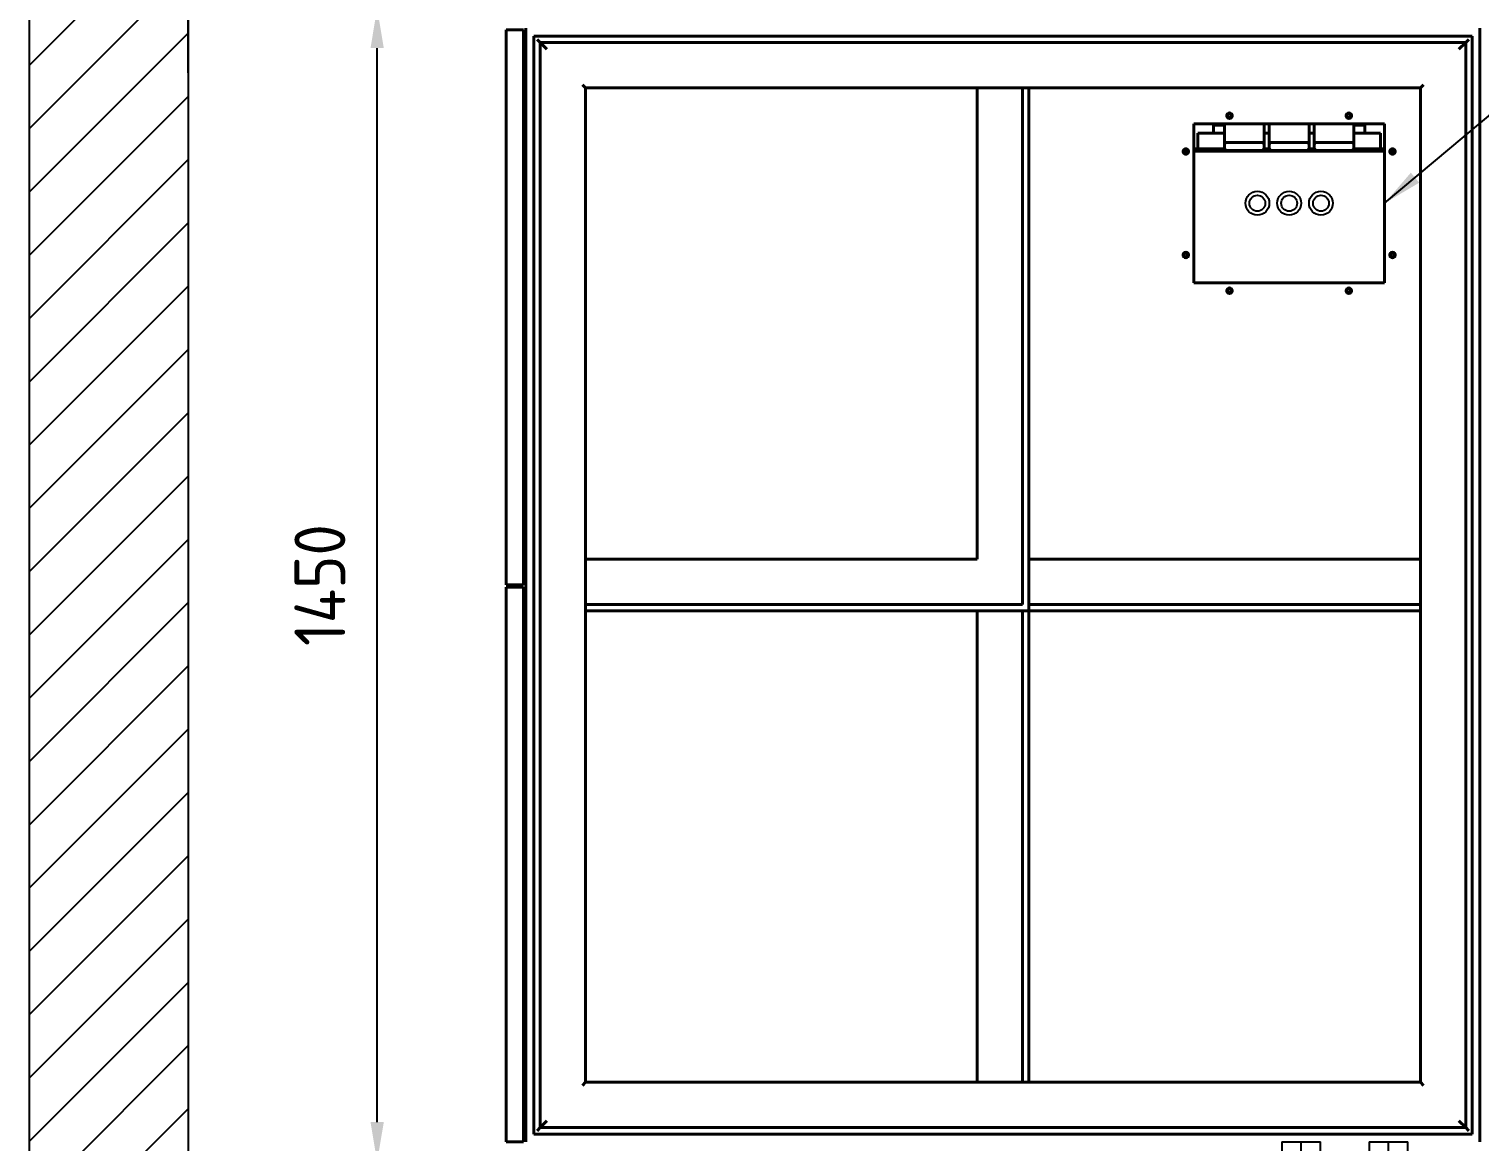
# Model space of a CAD drawing. Header units: millimetres. Extents: x 4969 to 37601, y -771 to 6478.
# Drawn here: x 6830 to 8655, y 3641 to 5040 of the extents above; entities that cross this region are included whole.
import ezdxf

# ---------------------------------------------------------------- set-up
doc = ezdxf.new("R2010")
doc.units = ezdxf.units.MM
doc.header["$LTSCALE"] = 7
doc.header["$MEASUREMENT"] = 0
for name, pattern in [('CENTER1', [13, 10, -1, 1, -1]), ('DASHED', [0.2067, 0.1654, -0.0413]), ('DPAC2941$0$ACAD_ISO02W100', [15, 12, -3])]:
    doc.linetypes.add(name, pattern=pattern)
doc.layers.get('0').update_dxf_attribs({"linetype": 'CONTINUOUS'})
doc.layers.get('Defpoints').update_dxf_attribs({"linetype": 'CONTINUOUS'})
for name, color, linetype in [('BOM-T', 4, 'CONTINUOUS'), ('CENTER', 1, 'CENTER1'), ('THIN', 3, 'CONTINUOUS')]:
    doc.layers.add(name, color=color, linetype=linetype)
doc.layers.add('가시적인 것(ISO)', color=3, linetype='CONTINUOUS', lineweight=40)
doc.layers.add('가시적인 좁은 것(ISO)', color=3, linetype='CONTINUOUS', lineweight=35)
doc.styles.get("Standard").update_dxf_attribs({"font": 'ISOCP'})
doc.dimstyles.new('PS-20', dxfattribs={"dimscale": 20, "dimtxt": 3.2, "dimasz": 2.5, "dimexe": 2, "dimexo": 2.5, "dimgap": 2, "dimtad": 1, "dimtoh": 1, "dimrnd": 0.05, "dimzin": 12, "dimdsep": 46, "dimtxsty": 'Standard', "dimcen": 0, "dimclrt": 2, "dimazin": 3, "dimtfac": 1, "dimtofl": 0, "dimtmove": 0, "dimatfit": 3, "dimfxl": 0, "dimtolj": 1, "dimtzin": 0, "dimarcsym": 0})

# ---------------------------------------------------------------- blocks, each defined once
blk = doc.blocks.new('*D209')
at = {"color": 0, "lineweight": -2}
for p, q in [((7030, 4984.7), (7030, 5750.3)), ((7430, 5090.7), (7430, 5750.3)), ((7380, 5710.3), (7080, 5710.3))]:
    blk.add_line(p, q, dxfattribs=at)
at = {"color": 0}
for points in [[(7080, 5718.6), (7080, 5702), (7030, 5710.3)], [(7380, 5718.6), (7380, 5702), (7430, 5710.3)]]:
    blk.add_solid(points, dxfattribs=at)
at = {"layer": 'Defpoints', "color": 0}
for p in [(7030, 5710.3), (7430, 5040.7), (7030, 4934.7)]:
    blk.add_point(p, dxfattribs=at)
at = {"color": 2, "insert": (7230, 5782.3), "char_height": 64, "attachment_point": 5}
blk.add_mtext('\\A1;400', dxfattribs=at)
blk = doc.blocks.new('*D215')
at = {"color": 0, "lineweight": -2}
for p, q in [((7405, 5065.7), (7227.8, 5065.7)), ((7267.8, 3665.6), (7267.8, 5015.7)), ((7405, 3615.6), (7227.8, 3615.6))]:
    blk.add_line(p, q, dxfattribs=at)
at = {"color": 0}
for points in [[(7259.5, 5015.7), (7276.2, 5015.7), (7267.8, 5065.7)], [(7259.5, 3665.6), (7276.2, 3665.6), (7267.8, 3615.6)]]:
    blk.add_solid(points, dxfattribs=at)
at = {"layer": 'Defpoints', "color": 0}
for p in [(7267.8, 5065.7), (7455, 5065.7, 0), (7455, 3615.6, 0)]:
    blk.add_point(p, dxfattribs=at)
at = {"color": 2, "insert": (7195.8, 4340.6), "char_height": 64, "attachment_point": 5, "rotation": 90}
blk.add_mtext('\\A1;1450', dxfattribs=at)
blk = doc.blocks.new('*D218')
at = {"color": 0, "lineweight": -2}
for p, q in [((7030, 4984.7), (7030, 5942.4)), ((9230, 4984.7), (9230, 5942.4)), ((7080, 5902.4), (9180, 5902.4))]:
    blk.add_line(p, q, dxfattribs=at)
at = {"color": 0}
for points in [[(7080, 5910.7), (7080, 5894), (7030, 5902.4)], [(9180, 5910.7), (9180, 5894), (9230, 5902.4)]]:
    blk.add_solid(points, dxfattribs=at)
at = {"layer": 'Defpoints', "color": 0}
for p in [(9230, 5902.4), (7030, 4934.7), (9230, 4934.7)]:
    blk.add_point(p, dxfattribs=at)
at = {"color": 2, "insert": (8130, 5974.4), "char_height": 64, "attachment_point": 5}
blk.add_mtext('\\A1;2200', dxfattribs=at)
blk = doc.blocks.new('A$C74D05467')
for p, q in [((-70, 26), (-22, 26)), ((-70, 26), (-70, -26)), ((-70, 22.4), (-52, 21.9)), ((-52, -23), (-52, 23)), ((-50.5, 24.5), (-41.5, 24.5)), ((-40, 23), (-40, -23)), ((-22, 22.4), (-40, 21.9)), ((-22, 26), (-22, -26)), ((-20.8, -24.3), (-20.8, 24.3)), ((0, 24.3), (0, -24.3)), ((-70, -22.4), (-52, -21.9)), ((-70, -26), (-22, -26)), ((-41.5, -24.5), (-50.5, -24.5)), ((-22, -22.4), (-40, -21.9))]:
    blk.add_line(p, q)
blk.add_lwpolyline([(0, 24.3), (-20.8, 24.3), (-22, 22.4), (-22, -22.4), (-20.8, -24.3), (0, -24.3)])
for centre, start, end in [((-50.5, 23), 90.0038, 180), ((-41.5, 23), 0, 90), ((-50.5, -23), 180.0038, 269.9962), ((-41.5, -23), 270, 359.9962)]:
    blk.add_arc(centre, 1.5, start, end)
at = {"layer": 'CENTER'}
for p, q in [((-70, 0), (-54, 0)), ((-54, 0), (-38, 0)), ((-38, 0), (-22, 0)), ((-22, 0), (0, 0))]:
    blk.add_line(p, q, dxfattribs=at)
at = {"layer": 'THIN'}
for p, q in [((-70, 23.9), (-52, 23.3)), ((-22, 23.9), (-40, 23.3)), ((-70, -23.9), (-52, -23.3)), ((-22, -23.9), (-40, -23.3))]:
    blk.add_line(p, q, dxfattribs=at)
at = {"layer": 'BOM-T', "color": 4}
blk.add_text('11/2', height=0.6, dxfattribs=at).set_placement((-48.5, 14.7))
blk = doc.blocks.new('A$C442960FC')
at = {"color": 5}
for radius in [15, 10]:
    blk.add_circle((-220, 280), radius, dxfattribs=at)
at = {"color": 1}
for radius in [15, 10]:
    blk.add_circle((-220, 240), radius, dxfattribs=at)
at = {"color": 2}
for radius in [15, 10]:
    blk.add_circle((-220, 200), radius, dxfattribs=at)
at = {"layer": '가시적인 것(ISO)'}
for p, q in [((-1400, 1203), (-1400, 1225)), ((-1400, 1225), (-702.5, 1225)), ((-702.5, 1203), (-702.5, 1225)), ((-699.5, 1203), (-699.5, 1225)), ((-699.5, 1225), (-2, 1225)), ((-2, 1203), (-2, 1225)), ((-702.5, 1203), (-1400, 1203)), ((0, 1200), (-1400, 1200)), ((-1390, 1190), (-1390, 10)), ((-10, 1190), (-1390, 1190)), ((-1334, 1200), (-1334, 1203)), ((-1326, 1200), (-1326, 1203)), ((-1312.3, 1200), (-1312.3, 1203)), ((-757.7, 1200), (-757.7, 1203)), ((-744, 1200), (-744, 1203)), ((-736, 1200), (-736, 1203)), ((-2, 1203), (-699.5, 1203)), ((-666, 1200), (-666, 1203)), ((-658, 1200), (-658, 1203)), ((-642.3, 1200), (-642.3, 1203)), ((-87.7, 1200), (-87.7, 1203)), ((-76, 1200), (-76, 1203)), ((-68, 1200), (-68, 1203)), ((-10, 1190), (-10, 10)), ((-1386, 1186), (-1382, 1182)), ((-1382, 1182), (-1382, 18)), ((-1373.5, 1173.5), (-1382, 1182)), ((-18, 1182), (-1382, 1182)), ((-26.5, 1173.5), (-18, 1182)), ((-14, 1186), (-18, 1182)), ((-18, 18), (-18, 1182)), ((-1329, 1129), (-1325, 1125)), ((-1325, 1125), (-1325, 632.5)), ((-732.5, 1125), (-1325, 1125)), ((-732.5, 1125), (-728.5, 1125)), ((-732.5, 75), (-732.5, 1125)), ((-724.5, 1125), (-728.5, 1125)), ((-724.5, 575.5), (-724.5, 1125)), ((-724.5, 1125), (-716, 1125)), ((-716, 1125), (-671.5, 1125)), ((-667.5, 1125), (-671.5, 1125)), ((-75, 1125), (-667.5, 1125)), ((-667.5, 632.5), (-667.5, 1125)), ((-71, 1129), (-75, 1125)), ((-75, 632.5), (-75, 1125)), ((-1325, 632.5), (-1325, 628.5)), ((-732.5, 632.5), (-1325, 632.5)), ((-1325, 584), (-1325, 628.5)), ((-75, 632.5), (-667.5, 632.5)), ((-75, 628.5), (-75, 632.5)), ((-75, 628.5), (-75, 584)), ((-1325, 575.5), (-1325, 584)), ((-1325, 575.5), (-1325, 571.5)), ((-732.5, 575.5), (-1325, 575.5)), ((-1325, 567.5), (-1325, 571.5)), ((-1325, 567.5), (-1325, 75)), ((-75, 567.5), (-1325, 567.5)), ((-75, 575.5), (-724.5, 575.5)), ((-724.5, 75), (-724.5, 567.5)), ((-667.5, 75), (-667.5, 567.5)), ((-75, 584), (-75, 575.5)), ((-75, 571.5), (-75, 575.5)), ((-75, 571.5), (-75, 567.5)), ((-75, 75), (-75, 567.5)), ((-154.5, 372.4), (-154.5, 367.6)), ((-320, 120), (-320, 360)), ((-320, 360), (-120, 360)), ((-154.5, 360), (-154.5, 120)), ((-151.5, 321.3), (-151.5, 360)), ((-151.5, 355), (-132, 355)), ((-132, 355), (-132, 321.5)), ((-120, 360), (-120, 120)), ((-132, 335), (-122, 335)), ((-122, 321.5), (-122, 335)), ((-122, 335), (-120, 335)), ((-153.5, 274.5), (-153.5, 318.5)), ((-150.5, 321.5), (-146.5, 321.5)), ((-133.5, 321.5), (-146.5, 321.5)), ((-143.5, 274.5), (-143.5, 318.5)), ((-120, 321.5), (-133.5, 321.5)), ((-153.5, 218), (-153.5, 262)), ((-151.5, 264.8), (-151.5, 271.7)), ((-146.5, 271.5), (-150.5, 271.5)), ((-150.5, 265), (-146.5, 265)), ((-146.5, 271.5), (-133.5, 271.5)), ((-133.5, 265), (-146.5, 265)), ((-143.5, 218), (-143.5, 262)), ((-133.5, 271.5), (-120, 271.5)), ((-120, 265), (-133.5, 265)), ((-132, 271.5), (-132, 265)), ((-153.5, 161.5), (-153.5, 205.5)), ((-151.5, 208.3), (-151.5, 215.2)), ((-146.5, 215), (-150.5, 215)), ((-150.5, 208.5), (-146.5, 208.5)), ((-146.5, 215), (-133.5, 215)), ((-133.5, 208.5), (-146.5, 208.5)), ((-143.5, 161.5), (-143.5, 205.5)), ((-133.5, 215), (-120, 215)), ((-120, 208.5), (-133.5, 208.5)), ((-132, 215), (-132, 208.5)), ((-151.5, 120), (-151.5, 158.7)), ((-146.5, 158.5), (-150.5, 158.5)), ((-146.5, 158.5), (-133.5, 158.5)), ((-133.5, 158.5), (-120, 158.5)), ((-132, 158.5), (-132, 125)), ((-122, 158.5), (-122, 145)), ((-122, 145), (-132, 145)), ((-120, 145), (-122, 145)), ((-120, 120), (-320, 120)), ((-154.5, 112.4), (-154.5, 107.6)), ((-151.5, 125), (-132, 125)), ((-1329, 71), (-1325, 75)), ((-1325, 75), (-732.5, 75)), ((-728.5, 75), (-732.5, 75)), ((-728.5, 75), (-724.5, 75)), ((-716, 75), (-724.5, 75)), ((-671.5, 75), (-716, 75)), ((-671.5, 75), (-667.5, 75)), ((-667.5, 75), (-75, 75)), ((-71, 71), (-75, 75)), ((-1373.5, 26.5), (-1382, 18)), ((-26.5, 26.5), (-18, 18)), ((-1400, 0), (0, 0)), ((-1390, 10), (-10, 10)), ((-1386, 14), (-1382, 18)), ((-1382, 18), (-18, 18)), ((-14, 14), (-18, 18))]:
    blk.add_line(p, q, dxfattribs=at)
for centre, radius in [((-285, 370), 3.5), ((-285, 370), 2.46), ((-155, 370), 3.5), ((-155, 370), 2.46), ((-330, 315), 3.5), ((-330, 315), 2.46), ((-110, 315), 3.5), ((-110, 315), 2.46), ((-330, 165), 3.5), ((-330, 165), 2.46), ((-110, 165), 3.5), ((-110, 165), 2.46), ((-285, 110), 3.5), ((-285, 110), 2.46), ((-155, 110), 3.5), ((-155, 110), 2.46)]:
    blk.add_circle(centre, radius, dxfattribs=at)
for centre, start, end in [((-150.5, 318.5), 90, 180), ((-146.5, 318.5), 0, 90), ((-150.5, 274.5), 180, 270), ((-146.5, 274.5), 270, 0), ((-150.5, 262), 90, 180), ((-146.5, 262), 0, 90), ((-150.5, 218), 180, 270), ((-150.5, 205.5), 90, 180), ((-146.5, 218), 270, 0), ((-146.5, 205.5), 0, 90), ((-150.5, 161.5), 180, 270), ((-146.5, 161.5), 270, 0)]:
    blk.add_arc(centre, 3, start, end, dxfattribs=at)
at = {"layer": '가시적인 좁은 것(ISO)'}
for p, q in [((-1333.3, 1203), (-1333.3, 1200)), ((-1326.7, 1200), (-1326.7, 1203)), ((-743.3, 1203), (-743.3, 1200)), ((-736.7, 1200), (-736.7, 1203)), ((-665.3, 1203), (-665.3, 1200)), ((-658.7, 1200), (-658.7, 1203)), ((-75.3, 1203), (-75.3, 1200)), ((-68.7, 1200), (-68.7, 1203))]:
    blk.add_line(p, q, dxfattribs=at)
for centre in [(-285, 370), (-155, 370), (-330, 315), (-110, 315), (-330, 165), (-110, 165), (-285, 110), (-155, 110)]:
    blk.add_arc(centre, 3, 350, 260, dxfattribs=at)
for p in [(-1400, 225), (-1400, 115)]:
    blk.add_blockref('A$C74D05467', p)

msp = doc.modelspace()

# ---------------------------------------------------------------- hatches: boundary and pattern name
at = {"linetype": 'DPAC2941$0$ACAD_ISO02W100'}
h = msp.add_hatch(dxfattribs=at)
h.set_pattern_fill('ANSI31', color=6, scale=450)
h.set_pattern_definition([(45, (15395.74, -1475.43), (-39.77476, 39.77476), [])])
h.paths.add_polyline_path([(6829.962, 5901.212), (7029.962, 5901.212), (7029.962, -178.626), (6829.962, -178.626)])

# ---------------------------------------------------------------- linework, layer by layer
at = {"color": 6, "linetype": 'DASHED'}
for p, q in [((6829.962, 6171.836, -0.01), (6829.962, -353.66, -0.01)), ((7029.962, 6171.836, -0.01), (7029.962, -353.66, -0.01))]:
    msp.add_line(p, q, dxfattribs=at)

# ---------------------------------------------------------------- block references
at = {"rotation": 90}
msp.add_blockref('A$C442960FC', (8654.962, 5040.653, -0.01), dxfattribs=at)

# ---------------------------------------------------------------- dimensions: what is measured, and where the dimension line sits
dim = msp.add_linear_dim(base=(9229.962, 5902.38, -0.01), p1=(7029.962, 4934.711, -0.01), p2=(9229.962, 4934.711, -0.01), dimstyle='PS-20', override={"dimtmove": 1})
dim.commit()
dim.dimension.update_dxf_attribs({"geometry": '*D218', "text_midpoint": (8129.962, 5974.386, -0.01)})
dim = msp.add_linear_dim(base=(7029.962, 5710.291, -0.01), p1=(7429.962, 5040.653, -0.01), p2=(7029.962, 4934.711, -0.01), dimstyle='PS-20')
dim.commit()
dim.dimension.update_dxf_attribs({"geometry": '*D209', "text_midpoint": (7229.962, 5782.291, -0.01)})
dim = msp.add_linear_dim(base=(7267.831, 5065.653), p1=(7454.962, 3615.613, -0.01), p2=(7454.962, 5065.653, -0.01), angle=90, text='1450', dimstyle='PS-20')
dim.commit()
dim.dimension.update_dxf_attribs({"geometry": '*D215', "text_midpoint": (7195.831, 4340.633)})

# ---------------------------------------------------------------- leaders
at = {"annotation_type": 0, "has_hookline": 1, "hookline_direction": 0, "text_width": 684.088}
msp.add_leader([(8534.962, 4820.653, -0.01), (9604.741, 5717.81, -0.01), (9654.741, 5717.81, -0.01)], dimstyle='PS-20', override={"dimasz": 2.5}, dxfattribs=at)

doc.saveas('drawing.dxf')
